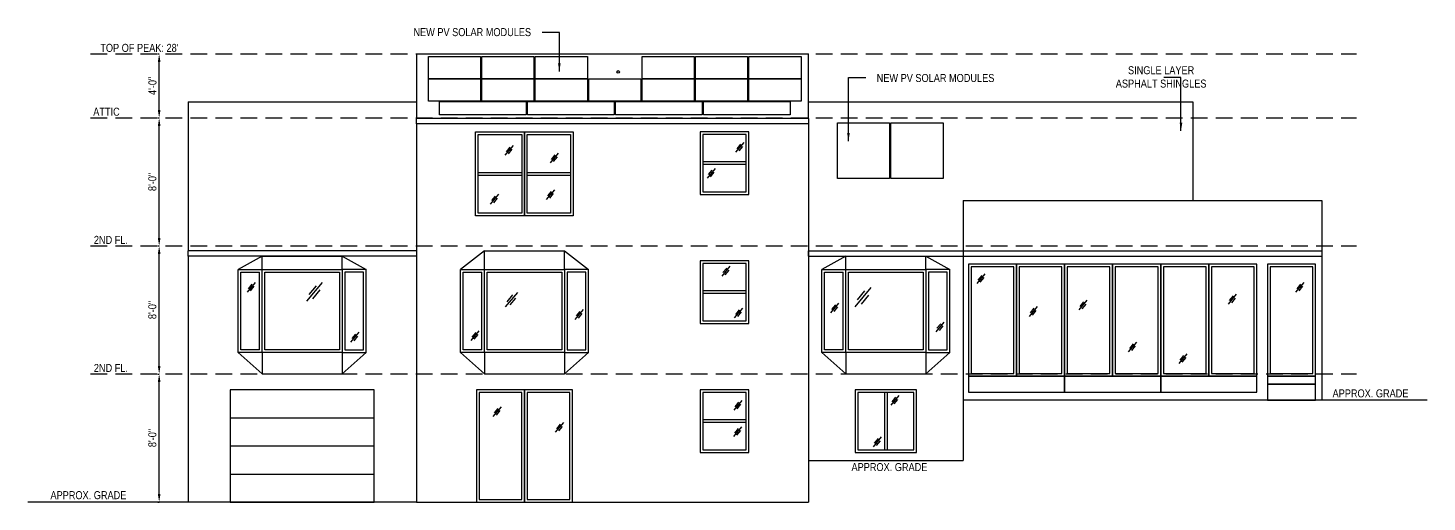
# Model space of a CAD drawing. Header units: feet. Extents: x -13431 to 20448, y 10370 to 29871.
# Drawn here: x 19399 to 20448, y 14327 to 14683 of the extents above; entities that cross this region are included whole.
import ezdxf

# ---------------------------------------------------------------- set-up
doc = ezdxf.new("R2010")
doc.units = ezdxf.units.FT
doc.header["$MEASUREMENT"] = 0
doc.linetypes.add('HIDDEN', pattern=[0.375, 0.25, -0.125])
doc.layers.add('Z - HANWAH 250 HATCH', color=9, linetype='Continuous')
doc.styles.add('1QUATER', font='technic_.ttf', dxfattribs={"height": 6})
doc.dimstyles.new('1QUATER', dxfattribs={"dimscale": 0, "dimtxt": 6, "dimasz": 6, "dimexe": 0, "dimexo": 1, "dimgap": 2, "dimtad": 1, "dimdec": 4, "dimzin": 3, "dimdsep": 46, "dimlunit": 4, "dimtxsty": '1QUATER', "dimcen": 6, "dimclrd": 1, "dimclre": 1, "dimclrt": 7, "dimadec": 0, "dimazin": 0, "dimtfac": 1, "dimtdec": 4, "dimtofl": 0, "dimtmove": 2, "dimatfit": 3, "dimfxl": 1, "dimfrac": 2, "dimtolj": 1, "dimtzin": 0, "dimarcsym": 1})

# ---------------------------------------------------------------- blocks, each defined once
blk = doc.blocks.new('*D102')
at = {"color": 1, "lineweight": -2, "transparency": 16777216}
for p, q in [((19496.5, 14423.1), (19497.5, 14423.1)), ((19497.5, 14333.1), (19497.5, 14417.1)), ((19496.5, 14327.1), (19497.5, 14327.1))]:
    blk.add_line(p, q, dxfattribs=at)
at = {"color": 1, "transparency": 16777216}
for points in [[(19496.5, 14417.1), (19498.5, 14417.1), (19497.5, 14423.1)], [(19496.5, 14333.1), (19498.5, 14333.1), (19497.5, 14327.1)]]:
    blk.add_solid(points, dxfattribs=at)
at = {"layer": 'Defpoints', "color": 0, "transparency": 16777216}
for p in [(19497.5, 14423.1), (19497.5, 14423.1), (19497.5, 14327.1)]:
    blk.add_point(p, dxfattribs=at)
at = {"color": 7, "transparency": 16777216, "insert": (19492.4, 14375.1), "char_height": 6, "attachment_point": 5, "rotation": 90, "style": '1QUATER'}
blk.add_mtext('\\A1;8\'-0"', dxfattribs=at)
blk = doc.blocks.new('*D98')
at = {"color": 1, "lineweight": -2, "transparency": 16777216}
for p, q in [((19496.5, 14519.1), (19497.5, 14519.1)), ((19497.5, 14429.1), (19497.5, 14513.1)), ((19496.5, 14423.1), (19497.5, 14423.1))]:
    blk.add_line(p, q, dxfattribs=at)
at = {"color": 1, "transparency": 16777216}
for points in [[(19496.5, 14513.1), (19498.5, 14513.1), (19497.5, 14519.1)], [(19496.5, 14429.1), (19498.5, 14429.1), (19497.5, 14423.1)]]:
    blk.add_solid(points, dxfattribs=at)
at = {"layer": 'Defpoints', "color": 0, "transparency": 16777216}
for p in [(19497.5, 14519.1), (19497.5, 14519.1), (19497.5, 14423.1)]:
    blk.add_point(p, dxfattribs=at)
at = {"color": 7, "transparency": 16777216, "insert": (19492.4, 14471.1), "char_height": 6, "attachment_point": 5, "rotation": 90, "style": '1QUATER'}
blk.add_mtext('\\A1;8\'-0"', dxfattribs=at)
blk = doc.blocks.new('*D99')
at = {"color": 1, "lineweight": -2, "transparency": 16777216}
for p, q in [((19496.5, 14615.1), (19497.5, 14615.1)), ((19497.5, 14525.1), (19497.5, 14609.1)), ((19496.5, 14519.1), (19497.5, 14519.1))]:
    blk.add_line(p, q, dxfattribs=at)
at = {"color": 1, "transparency": 16777216}
for points in [[(19496.5, 14609.1), (19498.5, 14609.1), (19497.5, 14615.1)], [(19496.5, 14525.1), (19498.5, 14525.1), (19497.5, 14519.1)]]:
    blk.add_solid(points, dxfattribs=at)
at = {"layer": 'Defpoints', "color": 0, "transparency": 16777216}
for p in [(19497.5, 14615.1), (19497.5, 14615.1), (19497.5, 14519.1)]:
    blk.add_point(p, dxfattribs=at)
at = {"color": 7, "transparency": 16777216, "insert": (19492.4, 14567.1), "char_height": 6, "attachment_point": 5, "rotation": 90, "style": '1QUATER'}
blk.add_mtext('\\A1;8\'-0"', dxfattribs=at)
blk = doc.blocks.new('*D100')
at = {"color": 1, "lineweight": -2, "transparency": 16777216}
for p, q in [((19496.5, 14663.1), (19497.5, 14663.1)), ((19497.5, 14621.1), (19497.5, 14657.1)), ((19496.5, 14615.1), (19497.5, 14615.1))]:
    blk.add_line(p, q, dxfattribs=at)
at = {"color": 1, "transparency": 16777216}
for points in [[(19496.5, 14657.1), (19498.5, 14657.1), (19497.5, 14663.1)], [(19496.5, 14621.1), (19498.5, 14621.1), (19497.5, 14615.1)]]:
    blk.add_solid(points, dxfattribs=at)
at = {"layer": 'Defpoints', "color": 0, "transparency": 16777216}
for p in [(19497.5, 14663.1), (19497.5, 14663.1), (19497.5, 14615.1)]:
    blk.add_point(p, dxfattribs=at)
at = {"color": 7, "transparency": 16777216, "insert": (19492.5, 14639.1), "char_height": 6, "attachment_point": 5, "rotation": 90, "style": '1QUATER'}
blk.add_mtext('\\A1;4\'-0"', dxfattribs=at)

msp = doc.modelspace()

# ---------------------------------------------------------------- linework, layer by layer
at = {"color": 1, "linetype": 'HIDDEN', "ltscale": 50}
for p, q in [((19446.06329, 14663.13412), (20395.26625, 14663.13412)), ((19446.06329, 14615.13412), (20395.26625, 14615.13412)), ((19446.06329, 14519.13412), (20395.26625, 14519.13412)), ((19446.06329, 14423.13412), (20395.26625, 14423.13412))]:
    msp.add_line(p, q, dxfattribs=at)
at = {"color": 4}
for p, q in [((19690.34722, 14663.13412), (19984.34722, 14663.13412)), ((19690.34722, 14663.13412), (19690.34722, 14614.63532)), ((19984.34722, 14614.63532), (19984.34722, 14663.13412)), ((19519.15432, 14627.13412), (19690.34722, 14627.13412)), ((19519.15432, 14627.13412), (19519.15432, 14515.45259)), ((19984.34722, 14627.13412), (20272.34722, 14627.13412)), ((20272.34722, 14627.13412), (20272.34722, 14553.29336)), ((19937.6028, 14582.21315), (19905.00207, 14582.21315)), ((19937.6028, 14580.21315), (19905.00207, 14580.21315)), ((19736.71033, 14574.20605), (19769.31106, 14574.20605)), ((19736.71033, 14572.20605), (19769.31106, 14572.20605)), ((19773.31106, 14574.20605), (19805.9118, 14574.20605)), ((19773.31106, 14572.20605), (19805.9118, 14572.20605)), ((19558.75077, 14441.13412), (19558.75077, 14499.45259)), ((19558.75077, 14499.45259), (19572.75077, 14499.45259)), ((19572.75077, 14441.13412), (19572.75077, 14499.45259)), ((19636.75077, 14499.45259), (19636.75077, 14441.13412)), ((19650.75077, 14499.45259), (19636.75077, 14499.45259)), ((19650.75077, 14441.13412), (19650.75077, 14499.45259)), ((19725.31106, 14441.13412), (19725.31106, 14499.45259)), ((19725.31106, 14499.45259), (19739.31106, 14499.45259)), ((19739.31106, 14441.13412), (19739.31106, 14499.45259)), ((19803.31106, 14499.45259), (19803.31106, 14441.13412)), ((19817.31106, 14499.45259), (19803.31106, 14499.45259)), ((19817.31106, 14441.13412), (19817.31106, 14499.45259)), ((19996.34722, 14441.13412), (19996.34722, 14499.45259)), ((19996.34722, 14499.45259), (20010.34722, 14499.45259)), ((20010.34722, 14441.13412), (20010.34722, 14499.45259)), ((20074.34722, 14499.45259), (20074.34722, 14441.13412)), ((20088.34722, 14499.45259), (20074.34722, 14499.45259)), ((20088.34722, 14441.13412), (20088.34722, 14499.45259)), ((19937.6028, 14485.46255), (19905.00207, 14485.46255)), ((19937.6028, 14483.46255), (19905.00207, 14483.46255)), ((19572.75077, 14441.13412), (19558.75077, 14441.13412)), ((19636.75077, 14441.13412), (19650.75077, 14441.13412)), ((19739.31106, 14441.13412), (19725.31106, 14441.13412)), ((19803.31106, 14441.13412), (19817.31106, 14441.13412)), ((20010.34722, 14441.13412), (19996.34722, 14441.13412)), ((20074.34722, 14441.13412), (20088.34722, 14441.13412)), ((20041.34722, 14409.13412), (20041.34722, 14366.28978)), ((20043.34722, 14409.13412), (20043.34722, 14366.28978)), ((19550.75077, 14390.13412), (19658.75077, 14390.13412)), ((19937.6028, 14388.71195), (19905.00207, 14388.71195)), ((19937.6028, 14386.71195), (19905.00207, 14386.71195)), ((19550.75077, 14369.13412), (19658.75077, 14369.13412)), ((19550.75077, 14348.13412), (19658.75077, 14348.13412))]:
    msp.add_line(p, q, dxfattribs=at)
at = {"color": 1}
for p, q in [((19984.34722, 14614.63532), (19690.34722, 14614.63532)), ((19690.34722, 14610.63532), (19690.34722, 14614.63532)), ((19984.34722, 14614.63532), (19984.34722, 14610.63532)), ((19984.34722, 14610.63532), (19690.34722, 14610.63532)), ((19690.34722, 14610.63532), (19690.34722, 14327.13412)), ((19984.34722, 14610.63532), (19984.34722, 14327.13412)), ((20100.34722, 14553.29336), (20100.34722, 14515.45259)), ((20100.34722, 14553.29336), (20369.14417, 14553.29336)), ((20369.14417, 14553.29336), (20369.14417, 14515.45259)), ((19690.34722, 14515.45259), (19519.15432, 14515.45259)), ((19519.15432, 14511.45259), (19519.15432, 14515.45259)), ((19690.34722, 14511.45259), (19519.15432, 14511.45259)), ((19519.15432, 14511.45259), (19519.15432, 14327.13412)), ((19574.75077, 14511.45259), (19556.75077, 14501.45259)), ((19574.75077, 14501.45259), (19574.75077, 14511.45259)), ((19634.75077, 14501.45259), (19634.75077, 14511.45259)), ((19634.75077, 14511.45259), (19652.75077, 14501.45259)), ((19741.31106, 14515.45259), (19723.31106, 14501.45259)), ((19741.31106, 14501.45259), (19741.31106, 14515.45259)), ((19741.31106, 14515.45259), (19801.31106, 14515.45259)), ((19801.31106, 14501.45259), (19801.31106, 14515.45259)), ((19801.31106, 14515.45259), (19819.31106, 14501.45259)), ((19984.34722, 14515.45259), (20100.34722, 14515.45259)), ((19984.34722, 14511.45259), (19984.34722, 14515.45259)), ((19984.34722, 14511.45259), (20100.34722, 14511.45259)), ((20012.34722, 14511.45259), (19994.34722, 14501.45259)), ((20012.34722, 14501.45259), (20012.34722, 14511.45259)), ((20012.34722, 14511.45259), (20072.34722, 14511.45259)), ((20072.34722, 14501.45259), (20072.34722, 14511.45259)), ((20072.34722, 14511.45259), (20090.34722, 14501.45259)), ((19556.75077, 14439.13412), (19556.75077, 14501.45259)), ((19556.75077, 14501.45259), (19574.75077, 14501.45259)), ((19652.75077, 14501.45259), (19634.75077, 14501.45259)), ((19652.75077, 14439.13412), (19652.75077, 14501.45259)), ((19723.31106, 14439.13412), (19723.31106, 14501.45259)), ((19723.31106, 14501.45259), (19741.31106, 14501.45259)), ((19819.31106, 14501.45259), (19801.31106, 14501.45259)), ((19819.31106, 14439.13412), (19819.31106, 14501.45259)), ((19994.34722, 14439.13412), (19994.34722, 14501.45259)), ((19994.34722, 14501.45259), (20012.34722, 14501.45259)), ((20090.34722, 14501.45259), (20072.34722, 14501.45259)), ((20090.34722, 14439.13412), (20090.34722, 14501.45259)), ((19574.75077, 14439.13412), (19556.75077, 14439.13412)), ((19556.75077, 14439.13412), (19574.75077, 14423.13412)), ((19574.75077, 14439.13412), (19574.75077, 14423.13412)), ((19634.75077, 14439.13412), (19634.75077, 14423.13412)), ((19634.75077, 14439.13412), (19652.75077, 14439.13412)), ((19652.75077, 14439.13412), (19634.75077, 14423.13412)), ((19741.31106, 14439.13412), (19723.31106, 14439.13412)), ((19723.31106, 14439.13412), (19741.31106, 14423.13412)), ((19741.31106, 14439.13412), (19741.31106, 14423.13412)), ((19801.31106, 14439.13412), (19801.31106, 14423.13412)), ((19801.31106, 14439.13412), (19819.31106, 14439.13412)), ((19819.31106, 14439.13412), (19801.31106, 14423.13412)), ((20012.34722, 14439.13412), (19994.34722, 14439.13412)), ((19994.34722, 14439.13412), (20012.34722, 14423.13412)), ((20012.34722, 14439.13412), (20012.34722, 14423.13412)), ((20072.34722, 14439.13412), (20072.34722, 14423.13412)), ((20072.34722, 14439.13412), (20090.34722, 14439.13412)), ((20090.34722, 14439.13412), (20072.34722, 14423.13412)), ((19574.75077, 14423.13412), (19634.75077, 14423.13412)), ((19741.31106, 14423.13412), (19801.31106, 14423.13412)), ((20012.34722, 14423.13412), (20072.34722, 14423.13412)), ((20100.34722, 14403.45259), (20100.34722, 14358.28978))]:
    msp.add_line(p, q, dxfattribs=at)
at = {"color": 9}
for p, q in [((19762.85268, 14594.47062), (19756.76753, 14587.1439)), ((19760.44735, 14593.1598), (19757.60464, 14589.73709)), ((19761.978, 14591.55769), (19759.13529, 14588.13498)), ((19935.77771, 14596.68011), (19929.69256, 14589.35339)), ((19933.37238, 14595.36929), (19930.52967, 14591.94658)), ((19934.90303, 14593.76719), (19932.06033, 14590.34448)), ((19796.66174, 14588.73631), (19790.57658, 14581.40959)), ((19794.2564, 14587.42549), (19791.41369, 14584.00278)), ((19795.78706, 14585.82338), (19792.94435, 14582.40067)), ((19914.33109, 14577.29843), (19908.24593, 14569.97171)), ((19911.92575, 14575.98761), (19909.08305, 14572.5649)), ((19913.45641, 14574.3855), (19910.6137, 14570.96279)), ((19793.79311, 14561.29362), (19787.70796, 14553.9669)), ((19791.38778, 14559.9828), (19788.54507, 14556.56009)), ((19792.91843, 14558.38069), (19790.07572, 14554.95798)), ((19751.78789, 14557.81208), (19745.70273, 14550.48536)), ((19749.38255, 14556.50126), (19746.53984, 14553.07855)), ((19750.91321, 14554.89915), (19748.0705, 14551.47644)), ((19925.38426, 14503.83888), (19919.29911, 14496.51216)), ((19922.97893, 14502.52807), (19920.13622, 14499.10536)), ((19924.50958, 14500.92596), (19921.66687, 14497.50325)), ((20116.58102, 14498.298), (20110.49586, 14490.97128)), ((20114.17569, 14496.98718), (20111.33298, 14493.56447)), ((19569.47436, 14491.79277), (19563.3892, 14484.46605)), ((19567.06902, 14490.48195), (19564.22632, 14487.05924)), ((19568.59968, 14488.87985), (19565.75697, 14485.45714)), ((19619.73106, 14491.79277), (19608.00475, 14477.67392)), ((19615.09589, 14489.26678), (19609.61789, 14482.6711)), ((19618.04552, 14486.17946), (19612.56752, 14479.58378)), ((20030.99725, 14487.94839), (20019.05257, 14473.56662)), ((20026.27577, 14485.37536), (20020.69576, 14478.65685)), ((20115.70634, 14495.38507), (20112.86363, 14491.96236)), ((20355.57104, 14491.79277), (20349.48589, 14484.46605)), ((20353.16571, 14490.48195), (20350.323, 14487.05924)), ((20354.69636, 14488.87985), (20351.85366, 14485.45714)), ((19766.03202, 14484.31399), (19756.96833, 14473.40102)), ((19762.44933, 14482.36156), (19758.21519, 14477.26351)), ((19764.72921, 14479.97525), (19760.49506, 14474.87721)), ((20006.90537, 14476.31983), (20000.82021, 14468.99311)), ((20004.50003, 14475.00902), (20001.65733, 14471.58631)), ((20029.28032, 14482.23054), (20023.70031, 14475.51204)), ((20192.99983, 14478.42707), (20186.91467, 14471.10035)), ((20190.5945, 14477.11625), (20187.75179, 14473.69354)), ((20192.12515, 14475.51414), (20189.28244, 14472.09143)), ((20305.04213, 14482.90854), (20298.95698, 14475.58182)), ((20302.6368, 14481.59772), (20299.79409, 14478.17501)), ((20304.16745, 14479.99561), (20301.32474, 14476.5729)), ((19815.30381, 14471.34764), (19809.21866, 14464.02092)), ((19812.89848, 14470.03682), (19810.05577, 14466.61411)), ((19814.42913, 14468.43471), (19811.58643, 14465.012)), ((19934.75912, 14472.52012), (19928.67397, 14465.1934)), ((19932.35379, 14471.2093), (19929.51108, 14467.78659)), ((19933.88444, 14469.60719), (19931.04174, 14466.18448)), ((20006.03069, 14473.40691), (20003.18798, 14469.9842)), ((20155.72234, 14473.66633), (20149.63719, 14466.33961)), ((20153.31701, 14472.35551), (20150.4743, 14468.9328)), ((20154.84766, 14470.7534), (20152.00495, 14467.33069)), ((19647.10402, 14454.39515), (19641.01886, 14447.06843)), ((19737.23558, 14455.57834), (19731.15043, 14448.25162)), ((19734.83025, 14454.26752), (19731.98754, 14450.84481)), ((20085.88181, 14462.08566), (20079.79665, 14454.75894)), ((20083.47648, 14460.77484), (20080.63377, 14457.35213)), ((20085.00713, 14459.17273), (20082.16442, 14455.75002)), ((19644.69868, 14453.08433), (19641.85598, 14449.66162)), ((19646.22934, 14451.48222), (19643.38663, 14448.05951)), ((19736.3609, 14452.66542), (19733.5182, 14449.2427)), ((20230.15641, 14447.02138), (20224.07126, 14439.69466)), ((20227.75108, 14445.71056), (20224.90837, 14442.28785)), ((20229.28173, 14444.10845), (20226.43902, 14440.68574)), ((20267.96896, 14438.27126), (20261.8838, 14430.94454)), ((20265.56362, 14436.96045), (20262.72091, 14433.53774)), ((20267.09428, 14435.35834), (20264.25157, 14431.93563)), ((19934.30682, 14403.29964), (19928.22167, 14395.97292)), ((19931.90149, 14401.98882), (19929.05878, 14398.56611)), ((20052.02891, 14406.97485), (20045.94376, 14399.64813)), ((20049.62358, 14405.66403), (20046.78087, 14402.24132)), ((20051.15423, 14404.06193), (20048.31152, 14400.63922)), ((19753.78965, 14398.61692), (19747.70449, 14391.2902)), ((19751.38431, 14397.3061), (19748.5416, 14393.88339)), ((19752.91497, 14395.70399), (19750.07226, 14392.28128)), ((19933.43214, 14400.38671), (19930.58944, 14396.964)), ((19800.55464, 14386.73973), (19794.46949, 14379.41301)), ((19798.14931, 14385.42892), (19795.3066, 14382.00621)), ((19799.67997, 14383.82681), (19796.83726, 14380.4041)), ((19934.10135, 14383.58678), (19928.01619, 14376.26006)), ((19931.69601, 14382.27596), (19928.8533, 14378.85325)), ((19933.22667, 14380.67385), (19930.38396, 14377.25114)), ((20038.87703, 14375.95187), (20032.79187, 14368.62515)), ((20036.47169, 14374.64105), (20033.62899, 14371.21834)), ((20038.00235, 14373.03894), (20035.15964, 14369.61623))]:
    msp.add_line(p, q, dxfattribs=at)
at = {"color": 3}
for p, q in [((19574.75077, 14511.45259), (19634.75077, 14511.45259)), ((19690.34722, 14515.45259), (19690.34722, 14511.45259)), ((20100.34722, 14515.45259), (20369.14417, 14515.45259)), ((20100.34722, 14515.45259), (20100.34722, 14511.45259)), ((20100.34722, 14511.45259), (20369.14417, 14511.45259)), ((20100.34722, 14511.45259), (20100.34722, 14403.45259)), ((20369.14417, 14515.45259), (20369.14417, 14511.45259)), ((20369.14417, 14511.45259), (20369.14417, 14403.45259))]:
    msp.add_line(p, q, dxfattribs=at)
at = {"color": 5}
for p, q in [((20448.02668, 14403.45259), (20100.34722, 14403.45259)), ((19984.34722, 14358.28978), (20100.34722, 14358.28978)), ((19690.34722, 14327.13412), (19399.15432, 14327.13412)), ((19690.34722, 14327.13412), (19984.34722, 14327.13412))]:
    msp.add_line(p, q, dxfattribs=at)
at = {"color": 1}
for points in [[(19771.31106, 14541.77679), (19734.71033, 14541.77679), (19734.71033, 14604.63532), (19771.31106, 14604.63532)], [(19807.9118, 14541.77679), (19771.31106, 14541.77679), (19771.31106, 14604.63532), (19807.9118, 14604.63532)], [(19903.00207, 14557.79098), (19939.6028, 14557.79098), (19939.6028, 14604.63532), (19903.00207, 14604.63532)], [(19903.00207, 14461.04038), (19939.6028, 14461.04038), (19939.6028, 14507.88472), (19903.00207, 14507.88472)], [(19574.75077, 14501.45259), (19634.75077, 14501.45259), (19634.75077, 14439.13412), (19574.75077, 14439.13412)], [(19741.31106, 14501.45259), (19801.31106, 14501.45259), (19801.31106, 14439.13412), (19741.31106, 14439.13412)], [(20012.34722, 14501.45259), (20072.34722, 14501.45259), (20072.34722, 14439.13412), (20012.34722, 14439.13412)], [(20104.34722, 14421.45259), (20140.34722, 14421.45259), (20140.34722, 14505.45259), (20104.34722, 14505.45259)], [(20140.34722, 14421.45259), (20176.34722, 14421.45259), (20176.34722, 14505.45259), (20140.34722, 14505.45259)], [(20176.34722, 14421.45259), (20212.34722, 14421.45259), (20212.34722, 14505.45259), (20176.34722, 14505.45259)], [(20212.34722, 14421.45259), (20248.34722, 14421.45259), (20248.34722, 14505.45259), (20212.34722, 14505.45259)], [(20248.34722, 14421.45259), (20284.34722, 14421.45259), (20284.34722, 14505.45259), (20248.34722, 14505.45259)], [(20284.34722, 14421.45259), (20320.34722, 14421.45259), (20320.34722, 14505.45259), (20284.34722, 14505.45259)], [(20328.42041, 14421.45259), (20364.42041, 14421.45259), (20364.42041, 14505.45259), (20328.42041, 14505.45259)], [(20104.34722, 14409.45259), (20176.34722, 14409.45259), (20176.34722, 14421.45259), (20104.34722, 14421.45259)], [(20176.34722, 14409.45259), (20248.34722, 14409.45259), (20248.34722, 14421.45259), (20176.34722, 14421.45259)], [(20248.34722, 14409.45259), (20320.34722, 14409.45259), (20320.34722, 14421.45259), (20248.34722, 14421.45259)], [(20328.42041, 14415.45259), (20364.42041, 14415.45259), (20364.42041, 14421.45259), (20328.42041, 14421.45259)], [(20328.42041, 14403.45259), (20364.42041, 14403.45259), (20364.42041, 14415.45259), (20328.42041, 14415.45259)], [(19550.75077, 14327.13412), (19658.75077, 14327.13412), (19658.75077, 14411.13412), (19550.75077, 14411.13412)], [(19735.31106, 14327.13412), (19771.31106, 14327.13412), (19771.31106, 14411.13412), (19735.31106, 14411.13412)], [(19771.31106, 14327.13412), (19807.31106, 14327.13412), (19807.31106, 14411.13412), (19771.31106, 14411.13412)], [(19903.00207, 14364.28978), (19939.6028, 14364.28978), (19939.6028, 14411.13412), (19903.00207, 14411.13412)], [(20019.3625, 14364.28978), (20065.33194, 14364.28978), (20065.33194, 14411.13412), (20019.3625, 14411.13412)]]:
    msp.add_lwpolyline(points, close=True, dxfattribs=at)
at = {"color": 4}
for points in [[(19769.31106, 14543.77679), (19736.71033, 14543.77679), (19736.71033, 14602.63532), (19769.31106, 14602.63532)], [(19805.9118, 14543.77679), (19773.31106, 14543.77679), (19773.31106, 14602.63532), (19805.9118, 14602.63532)], [(19905.00207, 14559.79098), (19937.6028, 14559.79098), (19937.6028, 14602.63532), (19905.00207, 14602.63532)], [(19576.75077, 14499.45259), (19632.75077, 14499.45259), (19632.75077, 14441.13412), (19576.75077, 14441.13412)], [(19743.31106, 14499.45259), (19799.31106, 14499.45259), (19799.31106, 14441.13412), (19743.31106, 14441.13412)], [(19905.00207, 14463.04038), (19937.6028, 14463.04038), (19937.6028, 14505.88472), (19905.00207, 14505.88472)], [(20014.34722, 14499.45259), (20070.34722, 14499.45259), (20070.34722, 14441.13412), (20014.34722, 14441.13412)], [(20106.34722, 14423.45259), (20138.34722, 14423.45259), (20138.34722, 14503.45259), (20106.34722, 14503.45259)], [(20142.34722, 14423.45259), (20174.34722, 14423.45259), (20174.34722, 14503.45259), (20142.34722, 14503.45259)], [(20178.34722, 14423.45259), (20210.34722, 14423.45259), (20210.34722, 14503.45259), (20178.34722, 14503.45259)], [(20214.34722, 14423.45259), (20246.34722, 14423.45259), (20246.34722, 14503.45259), (20214.34722, 14503.45259)], [(20250.34722, 14423.45259), (20282.34722, 14423.45259), (20282.34722, 14503.45259), (20250.34722, 14503.45259)], [(20286.34722, 14423.45259), (20318.34722, 14423.45259), (20318.34722, 14503.45259), (20286.34722, 14503.45259)], [(20330.42041, 14423.45259), (20362.42041, 14423.45259), (20362.42041, 14503.45259), (20330.42041, 14503.45259)], [(19737.31106, 14329.13412), (19769.31106, 14329.13412), (19769.31106, 14409.13412), (19737.31106, 14409.13412)], [(19773.31106, 14329.13412), (19805.31106, 14329.13412), (19805.31106, 14409.13412), (19773.31106, 14409.13412)], [(19905.00207, 14366.28978), (19937.6028, 14366.28978), (19937.6028, 14409.13412), (19905.00207, 14409.13412)], [(20021.3625, 14366.28978), (20063.33194, 14366.28978), (20063.33194, 14409.13412), (20021.3625, 14409.13412)]]:
    msp.add_lwpolyline(points, close=True, dxfattribs=at)
msp.add_circle((19841.60819, 14649.59469), 0.93752, dxfattribs=at)
at = {"layer": 'Z - HANWAH 250 HATCH', "color": 10, "linetype": 'Continuous', "flags": 128}
for points in [[(19738.43549, 14644.44743), (19699.38549, 14644.44743), (19699.38549, 14661.25773), (19738.43549, 14661.25773)], [(19778.48549, 14644.44743), (19739.43549, 14644.44743), (19739.43549, 14661.25773), (19778.48549, 14661.25773)], [(19818.53549, 14644.44743), (19779.48549, 14644.44743), (19779.48549, 14661.25773), (19818.53549, 14661.25773)], [(19898.63549, 14644.44743), (19859.58549, 14644.44743), (19859.58549, 14661.25773), (19898.63549, 14661.25773)], [(19938.68549, 14644.44743), (19899.63549, 14644.44743), (19899.63549, 14661.25773), (19938.68549, 14661.25773)], [(19978.73549, 14644.44743), (19939.68549, 14644.44743), (19939.68549, 14661.25773), (19978.73549, 14661.25773)], [(19738.43549, 14627.57243), (19699.38549, 14627.57243), (19699.38549, 14644.38273), (19738.43549, 14644.38273)], [(19778.48549, 14627.57243), (19739.43549, 14627.57243), (19739.43549, 14644.38273), (19778.48549, 14644.38273)], [(19818.53549, 14627.57243), (19779.48549, 14627.57243), (19779.48549, 14644.38273), (19818.53549, 14644.38273)], [(19858.58549, 14627.57243), (19819.53549, 14627.57243), (19819.53549, 14644.38273), (19858.58549, 14644.38273)], [(19898.63549, 14627.57243), (19859.58549, 14627.57243), (19859.58549, 14644.38273), (19898.63549, 14644.38273)], [(19938.68549, 14627.57243), (19899.63549, 14627.57243), (19899.63549, 14644.38273), (19938.68549, 14644.38273)], [(19978.73549, 14627.57243), (19939.68549, 14627.57243), (19939.68549, 14644.38273), (19978.73549, 14644.38273)], [(19707.6561, 14617.40084), (19707.6561, 14627.50773), (19772.6061, 14627.50773), (19772.6061, 14617.40084)], [(19773.6061, 14617.40084), (19773.6061, 14627.50773), (19838.5561, 14627.50773), (19838.5561, 14617.40084)], [(19839.5561, 14617.40084), (19839.5561, 14627.50773), (19904.5061, 14627.50773), (19904.5061, 14617.40084)], [(19905.5061, 14617.40084), (19905.5061, 14627.50773), (19970.4561, 14627.50773), (19970.4561, 14617.40084)], [(20045.11079, 14569.65037), (20006.06079, 14569.65037), (20006.06079, 14611.39942), (20045.11079, 14611.39942)], [(20085.16079, 14569.65037), (20046.11079, 14569.65037), (20046.11079, 14611.39942), (20085.16079, 14611.39942)]]:
    msp.add_lwpolyline(points, close=True, dxfattribs=at)

# ---------------------------------------------------------------- texts
at = {"color": 7, "char_height": 6, "attachment_point": 5, "style": '1QUATER'}
for s, insert in [('\\A1;NEW PV SOLAR MODULES', (19732.22753, 14679.3933)), ("\\A1;TOP OF PEAK: 28'", (19482.68361, 14667.56886)), ('\\A1;SINGLE LAYER \\PASPHALT SHINGLES', (20248.68793, 14645.787)), ('\\A1;NEW PV SOLAR MODULES', (20079.55051, 14645.00546)), ('\\A1;ATTIC', (19458.00679, 14619.71935)), ('\\A1;2ND FL.', (19461.33434, 14523.64097)), ('\\A1;2ND FL.', (19461.33434, 14427.64097)), ('\\A1;APPROX. GRADE', (20405.65918, 14408.54834)), ('\\A1;APPROX. GRADE', (20044.99362, 14353.29895)), ('\\A1;APPROX. GRADE', (19444.45847, 14332.22987))]:
    msp.add_mtext(s, dxfattribs=dict(at, insert=insert))

# ---------------------------------------------------------------- dimensions: what is measured, and where the dimension line sits
at = {"color": 1}
for base, p1, p2, picture, middle in [((19497.51159, 14663.13412), (19497.51159, 14615.13412), (19497.51159, 14663.13412), '*D100', (19492.45895, 14639.13412)), ((19497.51159, 14615.13412), (19497.51159, 14519.13412), (19497.51159, 14615.13412), '*D99', (19492.4458, 14567.13412)), ((19497.51159, 14519.13412), (19497.51159, 14423.13412), (19497.51159, 14519.13412), '*D98', (19492.4458, 14471.13412)), ((19497.51159, 14423.13412), (19497.51159, 14327.13412), (19497.51159, 14423.13412), '*D102', (19492.4458, 14375.13412))]:
    dim = msp.add_linear_dim(base=base, p1=p1, p2=p2, angle=90, dimstyle='1QUATER', override={"dimscale": 1}, dxfattribs=at)
    dim.commit()
    dim.dimension.update_dxf_attribs({"geometry": picture, "text_midpoint": middle})

# ---------------------------------------------------------------- leaders
for points in [[(19797.52655, 14649.9817), (19797.52655, 14679.08215), (19784.5539, 14679.08215)], [(20014.25149, 14597.7538), (20014.25149, 14645.47585), (20027.22414, 14645.47585)], [(20263.57189, 14605.48854), (20263.57189, 14645.47585), (20250.59924, 14645.47585)]]:
    msp.add_leader(points, dimstyle='1QUATER', override={"dimscale": 1, "dimtad": 0})

doc.saveas('drawing.dxf')
